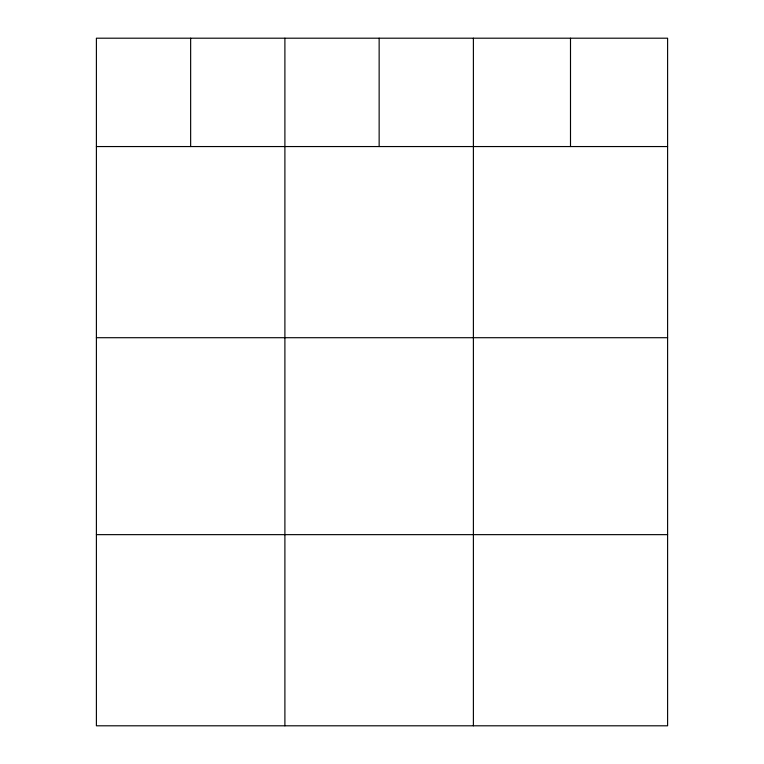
<?xml version="1.0" encoding="UTF-8"?>
<svg xmlns="http://www.w3.org/2000/svg" width="764" height="764" viewBox="0 0 764 764"><rect width="100%" height="100%" fill="white"/><g stroke="black" fill="none" stroke-linecap="round" stroke-linejoin="round"><path stroke-width="1.15" d="M667.602 146.554L667.602 725.8L96.398 725.8L96.398 38.2L667.602 38.2L667.602 146.554L96.398 146.554M96.398 337.707L667.602 337.707M96.398 534.647L667.602 534.647M570.498 38.2L570.498 146.554M473.393 38.2L473.393 725.8M379.145 38.2L379.145 146.554M284.896 38.2L284.896 725.8M190.647 38.2L190.647 146.554"/></g></svg>
